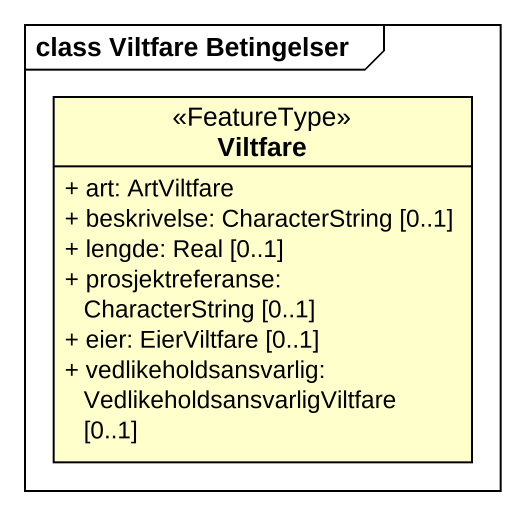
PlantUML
@startuml
mainframe class Viltfare Betingelser
hide circle
hide empty members
skinparam classAttributeIconSize 0
class Viltfare <<FeatureType>> {
  + art: ArtViltfare
  + beskrivelse: CharacterString [0..1]
  + lengde: Real [0..1]
  + prosjektreferanse: CharacterString [0..1]
  + eier: EierViltfare [0..1]
  + vedlikeholdsansvarlig: VedlikeholdsansvarligViltfare [0..1]
}
@enduml
